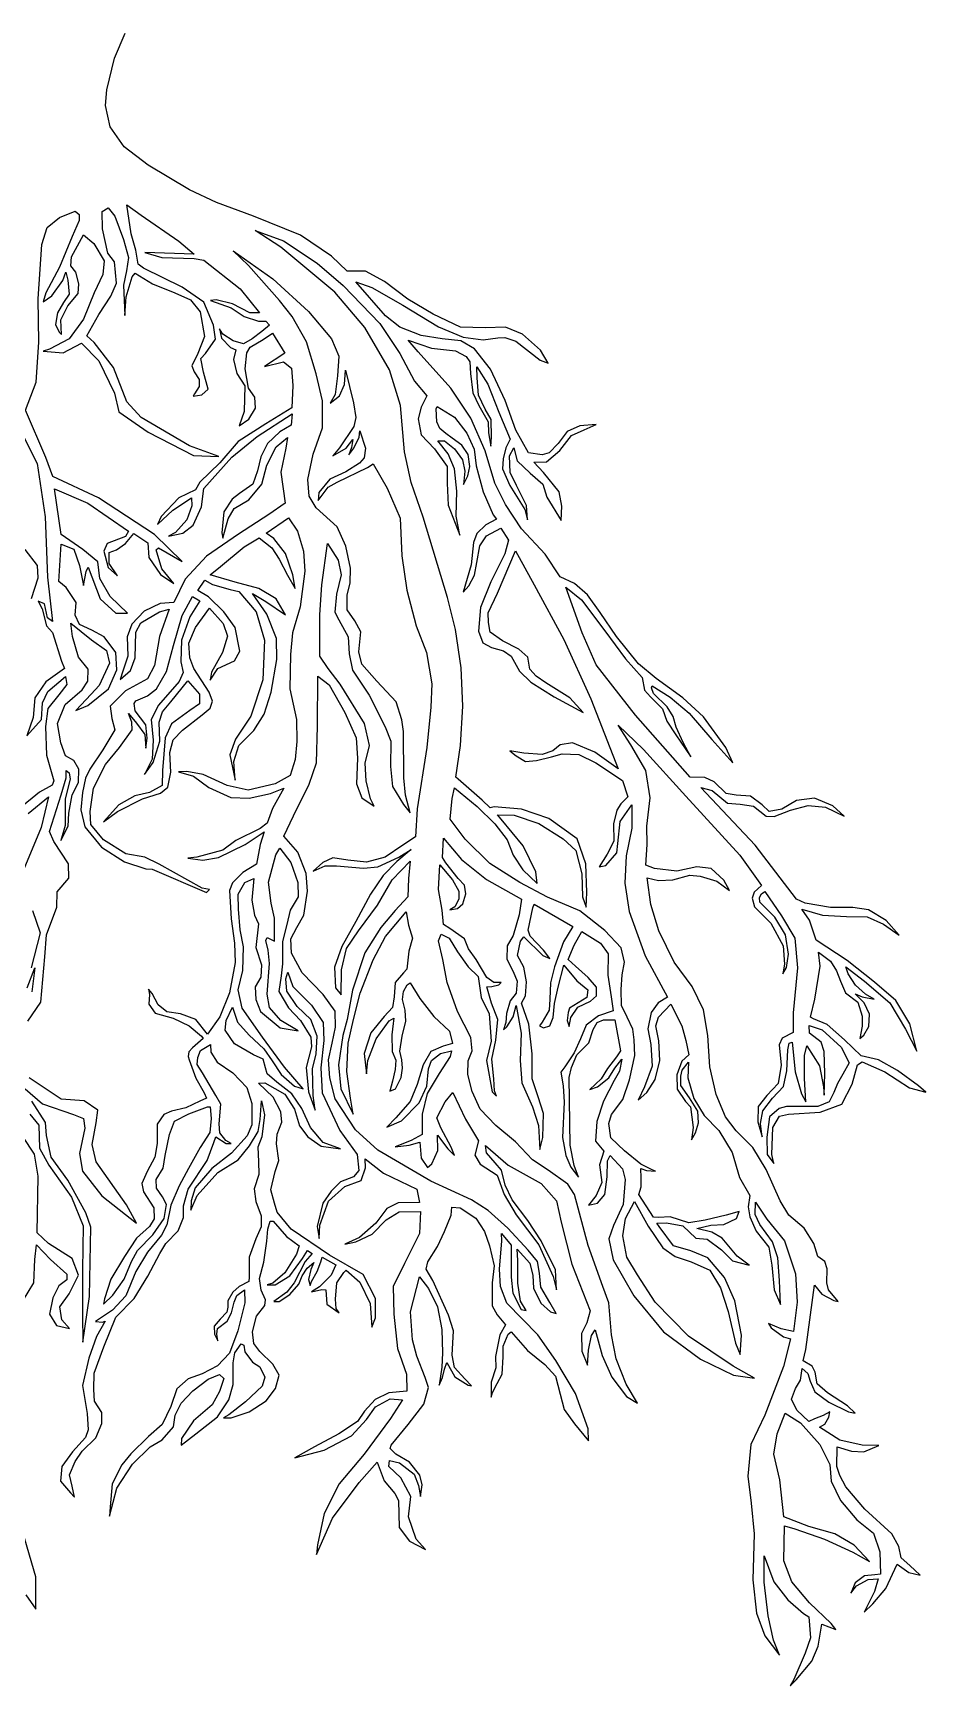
# Model space of a CAD drawing. Header units: feet. Extents: x 89 to 238, y -57 to 31.
# Drawn here: x 149.086 to 150.04, y -21.258 to -19.491 of the extents above; entities that cross this region are included whole.
import ezdxf

# ---------------------------------------------------------------- set-up
doc = ezdxf.new("R2010")
doc.units = ezdxf.units.FT
doc.header["$MEASUREMENT"] = 0
doc.layers.add('inner', color=1, linetype='Continuous')

msp = doc.modelspace()

# ---------------------------------------------------------------- linework, layer by layer
at = {"layer": 'inner'}
for points in [[(149.7333, -20.7325), (149.7357, -20.7245), (149.7359, -20.7148), (149.7354, -20.7049), (149.7414, -20.7071), (149.7513, -20.7077), (149.7476, -20.7062), (149.7356, -20.7), (149.718, -20.6858), (149.7034, -20.6719), (149.7013, -20.6566), (149.7042, -20.6471), (149.7162, -20.631), (149.7233, -20.6101), (149.729, -20.5842), (149.7284, -20.5672), (149.7268, -20.5559), (149.721, -20.5429), (149.7149, -20.5305), (149.7146, -20.5136), (149.7155, -20.4979), (149.718, -20.4844), (149.7144, -20.469), (149.6971, -20.4506), (149.6702, -20.4296), (149.6359, -20.4147), (149.6062, -20.399), (149.5743, -20.3789), (149.5478, -20.353), (149.5319, -20.3313), (149.534, -20.3092), (149.5365, -20.2981), (149.5606, -20.3178), (149.5796, -20.3366), (149.5929, -20.3534), (149.5993, -20.3698), (149.6095, -20.3857), (149.6248, -20.4001), (149.6234, -20.3877), (149.6099, -20.3599), (149.5865, -20.3313), (149.5825, -20.3267), (149.6004, -20.3271), (149.6265, -20.3362), (149.6525, -20.3524), (149.6662, -20.365), (149.6724, -20.39), (149.6732, -20.4145), (149.677, -20.4254), (149.6779, -20.4097), (149.6766, -20.3793), (149.6675, -20.3523), (149.6372, -20.3309), (149.6082, -20.3209), (149.579, -20.3183), (149.5745, -20.3192), (149.5659, -20.3112), (149.5405, -20.2888), (149.5381, -20.2864), (149.5429, -20.2526), (149.5454, -20.2108), (149.5436, -20.1698), (149.5375, -20.1288), (149.5292, -20.0944), (149.5032, -20.0088), (149.4904, -19.9716), (149.4832, -19.939), (149.4787, -19.8894), (149.4672, -19.8513), (149.4409, -19.8061), (149.4086, -19.7682), (149.351, -19.7202), (149.3235, -19.7022), (149.3537, -19.7135), (149.3897, -19.7374), (149.4177, -19.761), (149.4566, -19.8018), (149.478, -19.8338), (149.4938, -19.8635), (149.5071, -19.879), (149.501, -19.891), (149.4978, -19.9036), (149.501, -19.9207), (149.5152, -19.9356), (149.5285, -19.9547), (149.5287, -19.9723), (149.5298, -19.9959), (149.5422, -20.0279), (149.5382, -20.0077), (149.5391, -19.9811), (149.5366, -19.957), (149.5298, -19.9412), (149.5188, -19.927), (149.5258, -19.927), (149.5366, -19.9356), (149.5449, -19.9475), (149.5474, -19.9597), (149.546, -19.9739), (149.5508, -19.9644), (149.553, -19.9545), (149.5512, -19.9419), (149.5442, -19.9318), (149.5339, -19.9243), (149.5273, -19.9194), (149.521, -19.914), (149.5177, -19.907), (149.5168, -19.8928), (149.5181, -19.8905), (149.5364, -19.902), (149.5496, -19.9189), (149.5575, -19.936), (149.5598, -19.9538), (149.567, -19.9815), (149.5778, -20.0061), (149.5814, -20.011), (149.5701, -20.0169), (149.5605, -20.0261), (149.5569, -20.0358), (149.5542, -20.0597), (149.5456, -20.0888), (149.5519, -20.082), (149.558, -20.0707), (149.5602, -20.0572), (149.5636, -20.0394), (149.5706, -20.0286), (149.5859, -20.0203), (149.5942, -20.0333), (149.5902, -20.048), (149.5753, -20.0779), (149.5643, -20.1052), (149.5623, -20.1306), (149.5668, -20.143), (149.5762, -20.148), (149.5888, -20.1514), (149.597, -20.1572), (149.606, -20.1732), (149.6181, -20.1849), (149.6429, -20.2007), (149.674, -20.2176), (149.6596, -20.2018), (149.6339, -20.1858), (149.6238, -20.1788), (149.6168, -20.171), (149.615, -20.1584), (149.6053, -20.1498), (149.5879, -20.1408), (149.5747, -20.1315), (149.5728, -20.1214), (149.5726, -20.1111), (149.5823, -20.0899), (149.6015, -20.0446), (149.6215, -20.0811), (149.6533, -20.1394), (149.6821, -20.2027), (149.7112, -20.2775), (149.6864, -20.2599), (149.6625, -20.2498), (149.6492, -20.2521), (149.6416, -20.2586), (149.6301, -20.2624), (149.6107, -20.2611), (149.5956, -20.2584), (149.6024, -20.2638), (149.6123, -20.2698), (149.624, -20.2687), (149.64, -20.2647), (149.6515, -20.2617), (149.6693, -20.2622), (149.6873, -20.2714), (149.7161, -20.2903), (149.7217, -20.3077), (149.7141, -20.3151), (149.71, -20.3217), (149.7062, -20.3363), (149.7066, -20.3548), (149.6994, -20.369), (149.6911, -20.3825), (149.6983, -20.3809), (149.71, -20.3674), (149.7109, -20.3575), (149.7134, -20.334), (149.7258, -20.316), (149.7258, -20.341), (149.7199, -20.3708), (149.7184, -20.4), (149.7229, -20.43), (149.7402, -20.4775), (149.7639, -20.5217), (149.7539, -20.5278), (149.7467, -20.5379), (149.7431, -20.5557), (149.7463, -20.5721), (149.7476, -20.5953), (149.7395, -20.6174), (149.7326, -20.6318), (149.742, -20.6237), (149.7508, -20.6097), (149.7558, -20.5895), (149.7546, -20.5683), (149.7517, -20.5523), (149.7544, -20.5431), (149.7677, -20.5293), (149.7792, -20.5525), (149.7837, -20.5681), (149.7868, -20.5832), (149.7792, -20.5902), (149.774, -20.6046), (149.7742, -20.6199), (149.7832, -20.6332), (149.7886, -20.639), (149.7913, -20.6609), (149.7898, -20.6742), (149.7938, -20.6667), (149.797, -20.6561), (149.7963, -20.6435), (149.7875, -20.6293), (149.7781, -20.6161), (149.7781, -20.6061), (149.7796, -20.5998), (149.7866, -20.5911), (149.7857, -20.6079), (149.7922, -20.63), (149.8031, -20.648), (149.8188, -20.6643), (149.833, -20.6877), (149.8409, -20.7143), (149.8519, -20.7336), (149.8501, -20.7456), (149.8519, -20.7566), (149.8587, -20.7719), (149.8722, -20.7888), (149.8754, -20.808), (149.8778, -20.8345), (149.8848, -20.8503), (149.8837, -20.8244), (149.8819, -20.8001), (149.876, -20.7832), (149.8625, -20.7645), (149.8578, -20.7539), (149.858, -20.7408), (149.8702, -20.7589), (149.8889, -20.7821), (149.9006, -20.8174), (149.9026, -20.8478), (149.8986, -20.8791), (149.8853, -20.876), (149.8718, -20.8706), (149.8747, -20.8749), (149.888, -20.8848), (149.8954, -20.887), (149.888, -20.9165), (149.8679, -20.9683), (149.8531, -20.9997), (149.8497, -21.0337), (149.8535, -21.0623), (149.8567, -21.0954), (149.8551, -21.1443), (149.8589, -21.1801), (149.8679, -21.2042), (149.8835, -21.2249), (149.8772, -21.2087), (149.8715, -21.183), (149.8672, -21.147), (149.8672, -21.1188), (149.8774, -21.1467), (149.8925, -21.1657), (149.9091, -21.1805), (149.9148, -21.1839), (149.9166, -21.2064), (149.9112, -21.2226), (149.8988, -21.2508), (149.895, -21.2578), (149.9015, -21.2513), (149.9182, -21.2314), (149.9251, -21.2152), (149.929, -21.1918), (149.9438, -21.1974), (149.9387, -21.1911), (149.9157, -21.169), (149.8968, -21.1467), (149.8882, -21.1242), (149.8889, -21.0868), (149.9001, -21.09), (149.9317, -21.101), (149.9621, -21.1148), (149.9796, -21.1249), (149.9634, -21.1075), (149.9427, -21.0952), (149.9148, -21.0873), (149.8882, -21.0769), (149.8841, -21.0375), (149.8774, -21.0102), (149.881, -20.9882), (149.8895, -20.9661), (149.9062, -20.9767), (149.9267, -20.9999), (149.9375, -21.021), (149.9389, -21.0391), (149.9486, -21.0596), (149.9661, -21.0801), (149.9842, -21.0945), (149.9907, -21.1145), (149.9914, -21.1384), (149.9853, -21.1391), (149.9745, -21.14), (149.9646, -21.1476), (149.9598, -21.1585), (149.9659, -21.1508), (149.9783, -21.144), (149.9889, -21.1434), (149.9851, -21.1569), (149.9742, -21.1789), (149.9833, -21.1699), (149.9972, -21.1535), (150.0094, -21.1276), (150.0218, -21.1366), (150.0337, -21.1395), (150.0229, -21.1289), (150.0137, -21.1208), (150.0112, -21.1087), (150.0037, -21.0954), (149.9749, -21.0688), (149.9544, -21.0449), (149.9481, -21.0328), (149.945, -21.0233), (149.9452, -21.0024), (149.9607, -21.0069), (149.9736, -21.0075), (149.9898, -21.0008), (149.972, -21.0006), (149.9481, -20.9951), (149.9265, -20.9814), (149.9319, -20.978), (149.9364, -20.9704), (149.9375, -20.9647), (149.9301, -20.9688), (149.9209, -20.9724), (149.9148, -20.9751), (149.9022, -20.9629), (149.8965, -20.9514), (149.9008, -20.94), (149.906, -20.931), (149.908, -20.9186), (149.9139, -20.924), (149.9164, -20.9319), (149.9215, -20.9436), (149.9364, -20.9546), (149.9573, -20.9647), (149.9646, -20.9663), (149.9564, -20.9584), (149.935, -20.9447), (149.924, -20.935), (149.9218, -20.9226), (149.9184, -20.9161), (149.9089, -20.9102), (149.9116, -20.8981), (149.9211, -20.8294), (149.929, -20.839), (149.9418, -20.846), (149.9463, -20.8469), (149.9359, -20.8343), (149.9341, -20.8271), (149.9346, -20.812), (149.9321, -20.8041), (149.9245, -20.799), (149.9204, -20.7848), (149.91, -20.7685), (149.8936, -20.7546), (149.8844, -20.7395), (149.8695, -20.7057), (149.8551, -20.6823), (149.8375, -20.6647), (149.826, -20.6494), (149.8161, -20.6257), (149.8091, -20.5962), (149.8071, -20.5627), (149.8026, -20.5354), (149.7904, -20.5102), (149.7711, -20.4843), (149.7546, -20.4507), (149.7463, -20.4228), (149.7422, -20.3942), (149.7544, -20.3971), (149.7697, -20.3964), (149.7877, -20.3913), (149.7988, -20.3922), (149.8168, -20.3978), (149.8301, -20.4077), (149.824, -20.3967), (149.8107, -20.3841), (149.7954, -20.3825), (149.774, -20.387), (149.7501, -20.3843), (149.7407, -20.3807), (149.7422, -20.3584), (149.742, -20.3388), (149.7456, -20.3086), (149.7407, -20.2795), (149.7247, -20.2521), (149.7114, -20.2311), (149.7382, -20.257), (149.7835, -20.307), (149.8413, -20.3701), (149.8643, -20.4025), (149.8564, -20.4095), (149.8546, -20.4158), (149.8569, -20.4253), (149.8745, -20.4426), (149.8877, -20.4667), (149.8889, -20.4863), (149.8873, -20.4969), (149.8911, -20.4899), (149.8932, -20.4757), (149.89, -20.4552), (149.8787, -20.4363), (149.8625, -20.4201), (149.8621, -20.4151), (149.8645, -20.4111), (149.8681, -20.4088), (149.8857, -20.4347), (149.8999, -20.4588), (149.9028, -20.4904), (149.8981, -20.5386), (149.8981, -20.5595), (149.8864, -20.5656), (149.8832, -20.5728), (149.8855, -20.5944), (149.8821, -20.614), (149.87, -20.6269), (149.8607, -20.6384), (149.8605, -20.6548), (149.8652, -20.671), (149.8634, -20.6568), (149.8657, -20.6433), (149.8763, -20.6296), (149.888, -20.6172), (149.8916, -20.6005), (149.8925, -20.5778), (149.8938, -20.5708), (149.8972, -20.5699), (149.9004, -20.6014), (149.9073, -20.6251), (149.9118, -20.6334), (149.9103, -20.6086), (149.9103, -20.5841), (149.9127, -20.5737), (149.9265, -20.5949), (149.9305, -20.6174), (149.9314, -20.6264), (149.9321, -20.6032), (149.9312, -20.5796), (149.9281, -20.5697), (149.9157, -20.5602), (149.9152, -20.5521), (149.9292, -20.5566), (149.9495, -20.5753), (149.9582, -20.5917), (149.9513, -20.6041), (149.9456, -20.6138), (149.9418, -20.6237), (149.9368, -20.6334), (149.9247, -20.6386), (149.9103, -20.6386), (149.8911, -20.6384), (149.8832, -20.6406), (149.8731, -20.6494), (149.87, -20.6712), (149.8706, -20.6897), (149.8776, -20.6994), (149.8756, -20.6899), (149.8765, -20.6611), (149.8837, -20.6489), (149.8932, -20.6469), (149.9272, -20.6447), (149.9501, -20.6361), (149.9612, -20.6145), (149.9668, -20.594), (149.972, -20.5908), (149.9963, -20.6014), (150.0224, -20.6185), (150.04, -20.6233), (150.0321, -20.6165), (150.0098, -20.6001), (149.9893, -20.5886), (149.9709, -20.5843), (149.9531, -20.5674), (149.9344, -20.551), (149.92, -20.5447), (149.9166, -20.5431), (149.9215, -20.5237), (149.9269, -20.4886), (149.9254, -20.4737), (149.938, -20.4832), (149.9445, -20.4937), (149.9488, -20.5046), (149.954, -20.5169), (149.9673, -20.5269), (149.9718, -20.5419), (149.9718, -20.5528), (149.9695, -20.5658), (149.9736, -20.5624), (149.9792, -20.5532), (149.9799, -20.5399), (149.9742, -20.5278), (149.9646, -20.5183), (149.9718, -20.5215), (149.9848, -20.5239), (149.9754, -20.5185), (149.9648, -20.5088), (149.9569, -20.4969), (149.9546, -20.4892), (149.9745, -20.5046), (150.0013, -20.5278), (150.0182, -20.5559), (150.0303, -20.5793), (150.0229, -20.5501), (150.008, -20.5253), (149.9851, -20.5057), (149.956, -20.4825), (149.9229, -20.4609), (149.9155, -20.4395), (149.9076, -20.4277), (149.9294, -20.4341), (149.9551, -20.4356), (149.9774, -20.4359), (149.9947, -20.4435), (150.0114, -20.4555), (149.9977, -20.4397), (149.9787, -20.4282), (149.9619, -20.4257), (149.9382, -20.4259), (149.9112, -20.4214), (149.9017, -20.4169), (149.8576, -20.3593), (149.7997, -20.2976), (149.8118, -20.3009), (149.8281, -20.3142), (149.8416, -20.3153), (149.856, -20.3176), (149.8695, -20.3284), (149.8781, -20.3286), (149.8954, -20.3217), (149.9143, -20.3169), (149.9328, -20.3187), (149.9528, -20.3284), (149.9405, -20.3172), (149.9211, -20.309), (149.9019, -20.3115), (149.8862, -20.3208), (149.8727, -20.3232), (149.865, -20.3163), (149.8526, -20.307), (149.8373, -20.3059), (149.8265, -20.3041), (149.8139, -20.2915), (149.8037, -20.287), (149.7882, -20.2867), (149.7298, -20.2203), (149.6877, -20.1665), (149.6729, -20.1322), (149.6555, -20.0836), (149.672, -20.0969), (149.6972, -20.1302), (149.719, -20.1602), (149.7368, -20.1802), (149.7395, -20.1935), (149.7458, -20.2007), (149.7585, -20.2135), (149.7634, -20.2268), (149.7729, -20.2415), (149.7889, -20.2649), (149.7808, -20.2494), (149.7733, -20.2331), (149.7699, -20.2216), (149.7636, -20.2113), (149.7492, -20.1971), (149.747, -20.1912), (149.7476, -20.1888), (149.7668, -20.2011), (149.7873, -20.218), (149.8112, -20.2462), (149.8339, -20.2714), (149.8263, -20.255), (149.8026, -20.2221), (149.7803, -20.2018), (149.7519, -20.1811), (149.7332, -20.1653), (149.7096, -20.1361), (149.6922, -20.1106), (149.6785, -20.0917), (149.6645, -20.0797), (149.6494, -20.0723), (149.6334, -20.0484), (149.608, -20.0212), (149.5911, -19.995), (149.5796, -19.9723), (149.5692, -19.9378), (149.5539, -19.9029), (149.5325, -19.8709), (149.4978, -19.832), (149.487, -19.8194), (149.512, -19.8281), (149.5375, -19.8311), (149.549, -19.8369), (149.553, -19.8426), (149.5537, -19.8552), (149.5562, -19.8757), (149.5625, -19.8894), (149.5724, -19.9068), (149.5728, -19.9187), (149.5753, -19.9327), (149.576, -19.9232), (149.5758, -19.9043), (149.5692, -19.8932), (149.5623, -19.8784), (149.5607, -19.8597), (149.5602, -19.848), (149.5722, -19.8667), (149.5837, -19.8966), (149.5958, -19.9254), (149.5915, -19.9347), (149.5884, -19.9462), (149.5877, -19.9572), (149.5956, -19.9748), (149.6118, -20.0005), (149.6145, -20.0115), (149.6134, -19.9964), (149.6026, -19.9748), (149.5958, -19.9608), (149.5951, -19.9432), (149.5999, -19.9345), (149.6033, -19.9486), (149.6174, -19.9617), (149.6307, -19.9736), (149.635, -19.9874), (149.6503, -20.0124), (149.651, -19.9968), (149.6483, -19.9818), (149.6316, -19.9608), (149.6211, -19.95), (149.6348, -19.9495), (149.649, -19.9374), (149.6616, -19.9216), (149.6751, -19.9155), (149.6877, -19.9095), (149.6702, -19.911), (149.6569, -19.9171), (149.6474, -19.93), (149.6375, -19.9399), (149.6303, -19.9421), (149.6156, -19.9399), (149.6019, -19.9158), (149.5906, -19.884), (149.5749, -19.8504), (149.558, -19.8288), (149.5433, -19.8203), (149.5233, -19.8182), (149.501, -19.8146), (149.478, -19.8056), (149.4629, -19.7937), (149.4312, -19.7572), (149.4481, -19.7633), (149.4814, -19.782), (149.5195, -19.8054), (149.5458, -19.8164), (149.567, -19.8191), (149.5828, -19.8171), (149.5904, -19.8167), (149.6019, -19.8207), (149.628, -19.8408), (149.6364, -19.8441), (149.6283, -19.8302), (149.6091, -19.8133), (149.5909, -19.8056), (149.5692, -19.8065), (149.5429, -19.8056), (149.5138, -19.7919), (149.4866, -19.7759), (149.4618, -19.7567), (149.4415, -19.7457), (149.4219, -19.7459), (149.4053, -19.7299), (149.3719, -19.7074), (149.3219, -19.6869), (149.2824, -19.6726), (149.2536, -19.6589), (149.2093, -19.6324), (149.1836, -19.6129), (149.1688, -19.5916), (149.1637, -19.5689), (149.165, -19.5521), (149.1733, -19.5181), (149.1849, -19.4913)], [(149.0807, -20.5475), (149.0948, -20.5269), (149.0989, -20.4785), (149.1006, -20.4552), (149.1116, -20.4256), (149.112, -20.4092), (149.1247, -20.3944), (149.1243, -20.3793), (149.1085, -20.3553), (149.1041, -20.3446), (149.1164, -20.3055), (149.1219, -20.2873), (149.1219, -20.2794), (149.125, -20.2818), (149.126, -20.2887), (149.1205, -20.3096), (149.1205, -20.3223), (149.1205, -20.3384), (149.1161, -20.3542), (149.124, -20.3388), (149.1247, -20.325), (149.1281, -20.3055), (149.135, -20.2921), (149.1353, -20.278), (149.1298, -20.2687), (149.1212, -20.2639), (149.1161, -20.2499), (149.1126, -20.2293), (149.1205, -20.209), (149.1387, -20.1932), (149.1449, -20.1839), (149.1453, -20.1712), (149.135, -20.1582), (149.1284, -20.1362), (149.1267, -20.1221), (149.1487, -20.1397), (149.1648, -20.1513), (149.1679, -20.1647), (149.1569, -20.1887), (149.1483, -20.1977), (149.1322, -20.2155), (149.1449, -20.21), (149.1669, -20.1922), (149.1758, -20.1719), (149.1748, -20.1534), (149.1624, -20.1366), (149.149, -20.1294), (149.136, -20.1235), (149.1315, -20.1136), (149.1326, -20.0998), (149.1219, -20.0837), (149.114, -20.0775), (149.1164, -20.0377), (149.1301, -20.0428), (149.136, -20.0603), (149.1404, -20.0816), (149.1432, -20.0669), (149.1453, -20.0621), (149.158, -20.0961), (149.1748, -20.1112), (149.1871, -20.1112), (149.1686, -20.0936), (149.1576, -20.0741), (149.1556, -20.0566), (149.1394, -20.0432), (149.1164, -20.0274), (149.1092, -19.9783), (149.1449, -19.9937), (149.1882, -20.0236), (149.1851, -20.0294), (149.1655, -20.037), (149.1621, -20.0452), (149.1665, -20.0624), (149.1765, -20.0713), (149.1676, -20.0583), (149.1676, -20.0466), (149.1755, -20.0435), (149.1851, -20.0367), (149.194, -20.026), (149.2088, -20.0363), (149.2101, -20.0518), (149.2225, -20.07), (149.2366, -20.0796), (149.2239, -20.0638), (149.218, -20.0435), (149.2204, -20.0415), (149.2458, -20.0562), (149.216, -20.0274), (149.1562, -19.9879), (149.1075, -19.9653), (149.0999, -19.945), (149.0783, -19.8945), (149.0896, -19.8643), (149.0927, -19.8217), (149.0919, -19.7755), (149.0958, -19.7173), (149.1016, -19.6992), (149.1145, -19.6883), (149.1313, -19.6818), (149.1358, -19.6851), (149.1358, -19.6917), (149.1283, -19.7088), (149.1148, -19.7414), (149.1, -19.7689), (149.0973, -19.7785), (149.1066, -19.772), (149.1182, -19.7559), (149.1213, -19.7469), (149.1234, -19.7555), (149.1248, -19.7703), (149.1189, -19.7792), (149.1124, -19.7902), (149.1103, -19.8029), (149.1141, -19.8111), (149.1169, -19.8135), (149.1162, -19.7977), (149.1234, -19.783), (149.1347, -19.7696), (149.1354, -19.7593), (149.132, -19.7469), (149.1268, -19.7401), (149.1275, -19.7304), (149.1402, -19.7068), (149.1512, -19.7164), (149.1625, -19.7349), (149.1608, -19.7493), (149.1515, -19.7689), (149.1402, -19.797), (149.1248, -19.818), (149.1038, -19.829), (149.0973, -19.8314), (149.1186, -19.8331), (149.1381, -19.8228), (149.1567, -19.8417), (149.1733, -19.8762), (149.178, -19.8962), (149.2094, -19.9179), (149.2578, -19.9429), (149.2848, -19.9438), (149.2536, -19.9324), (149.2019, -19.9023), (149.1866, -19.8854), (149.1724, -19.8489), (149.1516, -19.822), (149.1438, -19.815), (149.1568, -19.7922), (149.1696, -19.7725), (149.1755, -19.7586), (149.1735, -19.736), (149.1663, -19.7266), (149.1605, -19.7005), (149.1602, -19.6821), (149.1666, -19.6782), (149.1738, -19.6871), (149.183, -19.7119), (149.1883, -19.7313), (149.1863, -19.7455), (149.183, -19.7608), (149.1844, -19.7931), (149.1858, -19.7733), (149.1924, -19.7519), (149.1955, -19.748), (149.2139, -19.7594), (149.2378, -19.7689), (149.2545, -19.7766), (149.2647, -19.7892), (149.2695, -19.8156), (149.2625, -19.8339), (149.2561, -19.847), (149.2586, -19.8534), (149.2639, -19.8617), (149.2639, -19.869), (149.2589, -19.877), (149.2575, -19.8793), (149.2667, -19.8781), (149.2734, -19.8718), (149.2686, -19.8537), (149.2656, -19.8392), (149.2706, -19.8337), (149.2814, -19.8184), (149.2792, -19.8036), (149.2689, -19.7789), (149.2456, -19.763), (149.2044, -19.7427), (149.1988, -19.7383), (149.1963, -19.7233), (149.1913, -19.706), (149.1866, -19.6749), (149.2019, -19.686), (149.2422, -19.7138), (149.2584, -19.7277), (149.2058, -19.726), (149.2239, -19.7313), (149.2586, -19.7324), (149.2689, -19.7341), (149.3076, -19.7647), (149.3281, -19.7903), (149.3179, -19.7903), (149.2995, -19.7808), (149.282, -19.7764), (149.2759, -19.7772), (149.2978, -19.785), (149.312, -19.7944), (149.327, -19.7992), (149.3351, -19.7994), (149.339, -19.8036), (149.3309, -19.8103), (149.3204, -19.8181), (149.3112, -19.8234), (149.3001, -19.8203), (149.2889, -19.8131), (149.2856, -19.8075), (149.2878, -19.8175), (149.2973, -19.8273), (149.3031, -19.83), (149.3003, -19.8403), (149.3042, -19.8553), (149.3126, -19.8684), (149.312, -19.8957), (149.3065, -19.9112), (149.317, -19.904), (149.324, -19.8923), (149.3234, -19.8804), (149.3165, -19.8709), (149.3131, -19.8501), (149.3148, -19.8331), (149.3181, -19.827), (149.332, -19.8189), (149.3421, -19.812), (149.3554, -19.8334), (149.3337, -19.8478), (149.354, -19.8426), (149.3624, -19.8495), (149.364, -19.8681), (149.3626, -19.8918), (149.3351, -19.909), (149.3056, -19.9279), (149.2859, -19.9507), (149.2645, -19.9713), (149.26, -19.9796), (149.2419, -19.988), (149.2233, -20.008), (149.2194, -20.0166), (149.2355, -20.0013), (149.2556, -19.988), (149.2558, -19.9966), (149.2506, -20.0116), (149.2386, -20.025), (149.2311, -20.0289), (149.2464, -20.0258), (149.2575, -20.0172), (149.2664, -19.9977), (149.2689, -19.978), (149.2987, -19.9446), (149.3259, -19.9224), (149.3632, -19.8984), (149.3621, -19.9104), (149.3501, -19.9174), (149.3368, -19.9301), (149.3295, -19.9443), (149.3262, -19.9591), (149.3212, -19.9733), (149.307, -19.9833), (149.2992, -19.9894), (149.2901, -20.003), (149.2881, -20.0253), (149.2889, -20.0311), (149.2948, -20.0105), (149.3012, -19.9994), (149.3167, -19.9902), (149.3307, -19.9733), (149.3362, -19.953), (149.3462, -19.9335), (149.3582, -19.9235), (149.3562, -19.9349), (149.351, -19.9607), (149.3557, -19.9938), (149.3382, -20.0058), (149.3059, -20.0269), (149.2717, -20.0503), (149.2489, -20.075), (149.2367, -20.0998), (149.2222, -20.1009), (149.2052, -20.109), (149.1919, -20.1229), (149.1869, -20.1365), (149.1877, -20.1571), (149.1824, -20.1732), (149.1794, -20.1821), (149.1905, -20.1726), (149.1955, -20.159), (149.1961, -20.1315), (149.2016, -20.1217), (149.2214, -20.1098), (149.2319, -20.107), (149.2214, -20.1362), (149.2161, -20.1674), (149.2086, -20.1815), (149.1852, -20.1943), (149.1688, -20.2107), (149.1705, -20.2238), (149.1738, -20.236), (149.161, -20.2575), (149.1471, -20.278), (149.1424, -20.2878), (149.1391, -20.3028), (149.1374, -20.3214), (149.1418, -20.3398), (149.1596, -20.3615), (149.1839, -20.3771), (149.2069, -20.3846), (149.2135, -20.3848), (149.2717, -20.4098), (149.2748, -20.4067), (149.2669, -20.4051), (149.2209, -20.3795), (149.2058, -20.3719), (149.1855, -20.3684), (149.1616, -20.3536), (149.1481, -20.337), (149.1472, -20.3231), (149.1509, -20.2985), (149.1637, -20.273), (149.1786, -20.2547), (149.1921, -20.2359), (149.1918, -20.2277), (149.1883, -20.2184), (149.197, -20.2288), (149.2056, -20.2409), (149.2067, -20.2556), (149.2082, -20.2449), (149.2069, -20.2306), (149.1954, -20.2157), (149.1943, -20.208), (149.1963, -20.2049), (149.2085, -20.1996), (149.2182, -20.1923), (149.2288, -20.1735), (149.2365, -20.1458), (149.2456, -20.1137), (149.2567, -20.0934), (149.2644, -20.0982), (149.2538, -20.1153), (149.245, -20.1403), (149.2443, -20.1633), (149.2467, -20.1746), (149.2425, -20.1843), (149.2204, -20.2098), (149.2125, -20.2248), (149.2146, -20.2471), (149.2135, -20.2673), (149.2054, -20.2836), (149.2147, -20.271), (149.2217, -20.2482), (149.2211, -20.2279), (149.2246, -20.2166), (149.2337, -20.2062), (149.2518, -20.1836), (149.2642, -20.1978), (149.2642, -20.2082), (149.2538, -20.2155), (149.2343, -20.2295), (149.2275, -20.2445), (149.2246, -20.2795), (149.2242, -20.2954), (149.2107, -20.3031), (149.195, -20.3064), (149.1781, -20.316), (149.1616, -20.3343), (149.1766, -20.3231), (149.2034, -20.3096), (149.2226, -20.3038), (149.2304, -20.2972), (149.2335, -20.2812), (149.2326, -20.2602), (149.2361, -20.2467), (149.2459, -20.2365), (149.2671, -20.2201), (149.2755, -20.2128), (149.2782, -20.2053), (149.2744, -20.1958), (149.2582, -20.1704), (149.254, -20.1591), (149.2529, -20.1434), (149.26, -20.1265), (149.2748, -20.106), (149.2895, -20.1224), (149.2939, -20.1358), (149.2888, -20.1535), (149.277, -20.1744), (149.2755, -20.1828), (149.2839, -20.1706), (149.3016, -20.1622), (149.3071, -20.1518), (149.3023, -20.1266), (149.2903, -20.11), (149.2737, -20.0938), (149.2624, -20.0871), (149.27, -20.0759), (149.2779, -20.0805), (149.2968, -20.086), (149.3061, -20.0881), (149.3248, -20.1099), (149.3335, -20.1403), (149.3317, -20.1827), (149.3189, -20.2215), (149.3027, -20.246), (149.2965, -20.2626), (149.3021, -20.2896), (149.3007, -20.2699), (149.3061, -20.2529), (149.3222, -20.2368), (149.3331, -20.2193), (149.3408, -20.1956), (149.3468, -20.1608), (149.3465, -20.1385), (149.3359, -20.1122), (149.3207, -20.0903), (149.335, -20.0987), (149.3561, -20.113), (149.3461, -20.096), (149.3275, -20.085), (149.3021, -20.0783), (149.2757, -20.0703), (149.2866, -20.0613), (149.312, -20.0403), (149.328, -20.0307), (149.3415, -20.0414), (149.3492, -20.0537), (149.358, -20.0708), (149.3664, -20.085), (149.364, -20.0703), (149.356, -20.0476), (149.3437, -20.0316), (149.3355, -20.0257), (149.3592, -20.0093), (149.3689, -20.0236), (149.3753, -20.0451), (149.3768, -20.0664), (149.3715, -20.1044), (149.3636, -20.1323), (149.3614, -20.1553), (149.3605, -20.1921), (149.3676, -20.225), (149.3682, -20.2485), (149.3664, -20.2677), (149.3611, -20.2848), (149.3448, -20.2938), (149.316, -20.3005), (149.2937, -20.2956), (149.268, -20.2836), (149.2507, -20.2804), (149.2417, -20.2808), (149.2576, -20.2854), (149.2742, -20.2976), (149.2976, -20.3084), (149.3173, -20.3089), (149.3399, -20.3042), (149.3543, -20.2985), (149.3421, -20.3202), (149.3366, -20.3357), (149.329, -20.3414), (149.3029, -20.3542), (149.2892, -20.3646), (149.2614, -20.3722), (149.2516, -20.373), (149.2676, -20.3753), (149.2846, -20.3724), (149.3129, -20.3585), (149.3333, -20.3449), (149.329, -20.3585), (149.3251, -20.3795), (149.3103, -20.3886), (149.2994, -20.3996), (149.2963, -20.4078), (149.2979, -20.4379), (149.3014, -20.464), (149.3023, -20.4846), (149.2961, -20.5169), (149.2859, -20.5428), (149.2728, -20.5611), (149.2604, -20.5454), (149.2438, -20.5394), (149.2292, -20.5372), (149.2201, -20.5299), (149.2137, -20.5179), (149.2098, -20.5133), (149.2108, -20.5188), (149.2102, -20.529), (149.2168, -20.5387), (149.2361, -20.5443), (149.2531, -20.5522), (149.2664, -20.5633), (149.2679, -20.5658), (149.2565, -20.5757), (149.2527, -20.5801), (149.252, -20.585), (149.2531, -20.5885), (149.2602, -20.6083), (149.2693, -20.624), (149.2717, -20.6297), (149.2646, -20.6328), (149.2496, -20.6401), (149.2343, -20.6436), (149.2261, -20.647), (149.2191, -20.6574), (149.219, -20.6779), (149.2166, -20.6926), (149.2082, -20.708), (149.2027, -20.7209), (149.2044, -20.7297), (149.2155, -20.747), (149.2159, -20.7585), (149.2109, -20.7667), (149.1967, -20.7791), (149.1839, -20.799), (149.1695, -20.8229), (149.1628, -20.8441), (149.1617, -20.8499), (149.1715, -20.8402), (149.1837, -20.8229), (149.1914, -20.8043), (149.198, -20.7923), (149.2142, -20.7758), (149.2264, -20.7581), (149.229, -20.7432), (149.2248, -20.7352), (149.2182, -20.7257), (149.218, -20.7167), (149.2252, -20.7043), (149.2275, -20.6908), (149.2321, -20.6686), (149.2376, -20.6543), (149.2527, -20.6463), (149.2728, -20.6388), (149.2757, -20.639), (149.2766, -20.6512), (149.2753, -20.6664), (149.2648, -20.6824), (149.2525, -20.7049), (149.2425, -20.7233), (149.2336, -20.7441), (149.2292, -20.7651), (149.2237, -20.7762), (149.2086, -20.7941), (149.196, -20.8149), (149.1854, -20.8408), (149.1713, -20.8561), (149.1529, -20.8683), (149.1604, -20.8689), (149.1633, -20.8678), (149.154, -20.8844), (149.146, -20.9074), (149.1392, -20.9366), (149.144, -20.9667), (149.1454, -20.9842), (149.1423, -20.9922), (149.1285, -21.0076), (149.1172, -21.0234), (149.1157, -21.0391), (149.1265, -21.0513), (149.1307, -21.0561), (149.1283, -21.0444), (149.1252, -21.0322), (149.1312, -21.0178), (149.1387, -21.0068), (149.1533, -20.9928), (149.1597, -20.9773), (149.1597, -20.9656), (149.152, -20.9535), (149.1513, -20.941), (149.1516, -20.9234), (149.1619, -20.8953), (149.1748, -20.8638), (149.1945, -20.8437), (149.2091, -20.82), (149.2219, -20.7957), (149.2283, -20.785), (149.2414, -20.7715), (149.2471, -20.7572), (149.2469, -20.7446), (149.2522, -20.7269), (149.2722, -20.6961), (149.2795, -20.6771), (149.2815, -20.6709), (149.2927, -20.678), (149.2978, -20.6782), (149.2921, -20.6749), (149.2857, -20.6666), (149.285, -20.6571), (149.287, -20.6361), (149.2815, -20.6268), (149.2673, -20.6025), (149.2617, -20.5936), (149.2624, -20.5861), (149.2653, -20.5788), (149.2759, -20.5722), (149.2763, -20.5803), (149.283, -20.5912), (149.2996, -20.6025), (149.3147, -20.6182), (149.3202, -20.6352), (149.3202, -20.6583), (149.3149, -20.67), (149.2983, -20.6884), (149.2775, -20.7049), (149.2595, -20.7255), (149.2551, -20.7392), (149.2549, -20.7492), (149.2618, -20.7335), (149.2839, -20.7092), (149.3054, -20.6954), (149.3175, -20.6804), (149.3268, -20.6653), (149.329, -20.6525), (149.3304, -20.6326), (149.3334, -20.6476), (149.3306, -20.6711), (149.3264, -20.6821), (149.3273, -20.6972), (149.3275, -20.7111), (149.3224, -20.7266), (149.3244, -20.7401), (149.3301, -20.7554), (149.3299, -20.7671), (149.3244, -20.7799), (149.3173, -20.7994), (149.3171, -20.8211), (149.3169, -20.8256), (149.3065, -20.8308), (149.2996, -20.837), (149.2943, -20.8463), (149.2943, -20.853), (149.2934, -20.8585), (149.2861, -20.8658), (149.2799, -20.8733), (149.2803, -20.882), (149.2839, -20.8888), (149.2825, -20.8818), (149.2835, -20.8758), (149.2938, -20.8678), (149.2985, -20.8592), (149.3011, -20.8475), (149.3042, -20.8404), (149.3122, -20.8346), (149.3127, -20.8483), (149.3051, -20.8784), (149.2963, -20.9023), (149.2834, -20.9156), (149.2669, -20.9244), (149.252, -20.9296), (149.2398, -20.9404), (149.2334, -20.9592), (149.2244, -20.9785), (149.2098, -20.9911), (149.1909, -21.0097), (149.1812, -21.0216), (149.1708, -21.0417), (149.1688, -21.0665), (149.1681, -21.0763), (149.1757, -21.0464), (149.1925, -21.0207), (149.2113, -21.0021), (149.2241, -20.9946), (149.2365, -20.9809), (149.2383, -20.9683), (149.2447, -20.9557), (149.2569, -20.9424), (149.2733, -20.9298), (149.2856, -20.9249), (149.2903, -20.9291), (149.2856, -20.9431), (149.2777, -20.9572), (149.2576, -20.9745), (149.2451, -20.9933), (149.2445, -21.0004), (149.2602, -20.9882), (149.2832, -20.9703), (149.2954, -20.9521), (149.3002, -20.9355), (149.3002, -20.9125), (149.302, -20.9019), (149.3087, -20.8921), (149.3116, -20.8937), (149.3127, -20.9006), (149.3208, -20.9116), (149.3286, -20.9167), (149.3341, -20.9278), (149.331, -20.9373), (149.3133, -20.9543), (149.2956, -20.968), (149.2898, -20.9714), (149.2981, -20.9714), (149.3171, -20.965), (149.3355, -20.953), (149.3454, -20.9399), (149.3494, -20.9256), (149.3423, -20.914), (149.3286, -20.9003), (149.3222, -20.8917), (149.3206, -20.8795), (149.3251, -20.8625), (149.3339, -20.8512), (149.3345, -20.845), (149.3299, -20.8348), (149.3282, -20.8222), (149.333, -20.805), (149.3359, -20.7824), (149.337, -20.7695), (149.3397, -20.7609), (149.343, -20.7611), (149.3571, -20.7773), (149.3706, -20.7875), (149.3677, -20.7965), (149.3554, -20.8162), (149.3423, -20.8273), (149.3363, -20.8291), (149.3449, -20.8291), (149.3605, -20.8194), (149.3742, -20.8008), (149.3795, -20.7926), (149.3846, -20.7955), (149.377, -20.8043), (149.3653, -20.8269), (149.3574, -20.837), (149.3436, -20.847), (149.3494, -20.847), (149.3605, -20.8395), (149.3702, -20.8284), (149.3737, -20.8194), (149.3793, -20.8112), (149.3861, -20.8054), (149.383, -20.8129), (149.3806, -20.8235), (149.3824, -20.83), (149.3839, -20.8255), (149.3897, -20.8149), (149.3936, -20.8047), (149.3952, -20.7996), (149.4098, -20.8078), (149.4047, -20.8189), (149.3923, -20.8311), (149.3837, -20.8366), (149.3947, -20.834), (149.399, -20.8344), (149.4003, -20.8497), (149.4133, -20.8589), (149.41, -20.8545), (149.4094, -20.8446), (149.4107, -20.8271), (149.4184, -20.816), (149.4209, -20.8136), (149.4353, -20.8264), (149.4463, -20.849), (149.4483, -20.8744), (149.452, -20.8645), (149.4523, -20.8437), (149.4388, -20.8182), (149.4029, -20.7974), (149.3622, -20.7696), (149.3472, -20.7516), (149.3441, -20.7417), (149.3403, -20.7277), (149.345, -20.708), (149.3489, -20.6963), (149.3463, -20.6786), (149.347, -20.6682), (149.352, -20.6554), (149.3509, -20.6441), (149.3428, -20.6286), (149.3272, -20.6136), (149.3339, -20.6133), (149.3553, -20.6255), (149.3657, -20.6414), (149.3711, -20.6591), (149.3797, -20.6709), (149.3941, -20.6808), (149.4147, -20.6837), (149.3963, -20.6769), (149.3828, -20.6609), (149.3733, -20.6408), (149.3626, -20.625), (149.3467, -20.6124), (149.3365, -20.6036), (149.3348, -20.5972), (149.3323, -20.5879), (149.3217, -20.5832), (149.3014, -20.5717), (149.2914, -20.5569), (149.2927, -20.5467), (149.2994, -20.5323), (149.3047, -20.5485), (149.3171, -20.5624), (149.333, -20.5768), (149.3419, -20.5897), (149.3512, -20.6045), (149.3657, -20.6169), (149.375, -20.6197), (149.3551, -20.5965), (149.3315, -20.5644), (149.3096, -20.5334), (149.3054, -20.5137), (149.3106, -20.4932), (149.3111, -20.468), (149.3075, -20.4498), (149.3058, -20.4275), (149.3053, -20.4115), (149.3124, -20.3993), (149.3222, -20.3949), (149.3199, -20.4179), (149.323, -20.4341), (149.327, -20.4434), (149.3244, -20.4686), (149.3303, -20.4872), (149.3295, -20.5003), (149.3237, -20.5107), (149.3244, -20.5241), (149.3292, -20.537), (149.3503, -20.5545), (149.3697, -20.5576), (149.3511, -20.5467), (149.3388, -20.5328), (149.3366, -20.5186), (149.3388, -20.4856), (149.3374, -20.4715), (149.335, -20.4613), (149.3363, -20.4578), (149.3441, -20.462), (149.3443, -20.4372), (149.3408, -20.4213), (149.3379, -20.3989), (149.3458, -20.3695), (149.3501, -20.3624), (149.3616, -20.3779), (149.3693, -20.3991), (149.3697, -20.4146), (149.3611, -20.4286), (149.3576, -20.4441), (149.3527, -20.4622), (149.3527, -20.4861), (149.3514, -20.4989), (149.349, -20.5158), (149.3593, -20.5332), (149.3719, -20.5465), (149.383, -20.5646), (149.3837, -20.5748), (149.3781, -20.597), (149.3804, -20.6228), (149.3877, -20.6425), (149.3854, -20.6266), (149.385, -20.5983), (149.3888, -20.5824), (149.3897, -20.5633), (149.383, -20.5456), (149.3684, -20.5317), (149.3576, -20.5153), (149.3565, -20.502), (149.3585, -20.4949), (149.364, -20.5102), (149.3837, -20.5301), (149.3963, -20.5487), (149.397, -20.568), (149.3939, -20.5972), (149.3952, -20.6239), (149.414, -20.6642), (149.4326, -20.6897), (149.4343, -20.7069), (149.4288, -20.7138), (149.4149, -20.7189), (149.4047, -20.7289), (149.3958, -20.7417), (149.3899, -20.7667), (149.3921, -20.7797), (149.3925, -20.7653), (149.4018, -20.7397), (149.4195, -20.724), (149.4368, -20.7175), (149.4414, -20.7041), (149.441, -20.6945), (149.4605, -20.7098), (149.4963, -20.7269), (149.499, -20.7412), (149.4764, -20.7415), (149.4642, -20.7476), (149.4525, -20.7631), (149.435, -20.7784), (149.4195, -20.7857), (149.431, -20.7833), (149.4487, -20.7749), (149.4636, -20.7596), (149.4775, -20.751), (149.5003, -20.7507), (149.4992, -20.7744), (149.483, -20.8063), (149.4709, -20.8309), (149.4717, -20.8605), (149.4757, -20.897), (149.4853, -20.9247), (149.4857, -20.9428), (149.4662, -20.9446), (149.4516, -20.9517), (149.4405, -20.9643), (149.4328, -20.9751), (149.4131, -20.9882), (149.387, -21.0021), (149.366, -21.0141), (149.3972, -21.0059), (149.4266, -20.9904), (149.4425, -20.9731), (149.4521, -20.9594), (149.4678, -20.951), (149.481, -20.9519), (149.4682, -20.9718), (149.4399, -21.0101), (149.4133, -21.0417), (149.3974, -21.0736), (149.3903, -21.107), (149.389, -21.1174), (149.4062, -21.0785), (149.4346, -21.0404), (149.4538, -21.0185), (149.4614, -21.0386), (149.4729, -21.0521), (149.4768, -21.0597), (149.4773, -21.0886), (149.4886, -21.1032), (149.5056, -21.1119), (149.4956, -21.1008), (149.4872, -21.0772), (149.4899, -21.0555), (149.4793, -21.0355), (149.4662, -21.0232), (149.4671, -21.017), (149.4779, -21.0194), (149.4935, -21.0315), (149.4981, -21.0435), (149.5001, -21.0552), (149.5019, -21.0429), (149.4996, -21.0324), (149.4884, -21.0185), (149.4738, -21.0101), (149.4678, -21.0039), (149.4689, -21.0006), (149.487, -20.9785), (149.5039, -20.9565), (149.5089, -20.9389), (149.5052, -20.928), (149.4961, -20.9054), (149.4917, -20.888), (149.4895, -20.8579), (149.499, -20.8204), (149.5089, -20.8329), (149.5184, -20.8525), (149.5229, -20.8767), (149.5238, -20.9019), (149.5231, -20.9172), (149.52, -20.9364), (149.5238, -20.9282), (149.5257, -20.9191), (149.5282, -20.9121), (149.5368, -20.9273), (149.5512, -20.9362), (149.5547, -20.9371), (149.5476, -20.9296), (149.5364, -20.9174), (149.5339, -20.9043), (149.5353, -20.8784), (149.53, -20.8616), (149.5133, -20.8244), (149.5063, -20.8123), (149.508, -20.8045), (149.5185, -20.7881), (149.5257, -20.772), (149.5328, -20.7545), (149.5335, -20.7461), (149.5424, -20.747), (149.5592, -20.7578), (149.5687, -20.772), (149.574, -20.7873), (149.5788, -20.8087), (149.5767, -20.8269), (149.5769, -20.8516), (149.582, -20.8612), (149.5908, -20.872), (149.585, -20.8824), (149.5802, -20.9056), (149.5808, -20.9178), (149.5758, -20.9333), (149.5757, -20.9493), (149.5771, -20.9442), (149.5822, -20.9344), (149.5875, -20.9247), (149.5884, -20.9061), (149.5884, -20.8946), (149.5937, -20.882), (149.5972, -20.8793), (149.6143, -20.8994), (149.6329, -20.9141), (149.6444, -20.9267), (149.6494, -20.9461), (149.6536, -20.9625), (149.6647, -20.9776), (149.6798, -20.9957), (149.6793, -20.9829), (149.6656, -20.9452), (149.6446, -20.9101), (149.6255, -20.8826), (149.5923, -20.8486), (149.5857, -20.8308), (149.5844, -20.8125), (149.5871, -20.782), (149.5868, -20.7744), (149.597, -20.7866), (149.597, -20.8034), (149.5972, -20.8211), (149.5988, -20.8379), (149.6078, -20.8554), (149.6131, -20.8565), (149.6069, -20.8466), (149.6043, -20.8275), (149.6041, -20.8032), (149.6036, -20.791), (149.6169, -20.8058), (149.6202, -20.8191), (149.6209, -20.8328), (149.6287, -20.8488), (149.6391, -20.8579), (149.6452, -20.8599), (149.6384, -20.8481), (149.6286, -20.8317), (149.6273, -20.8167), (149.6251, -20.8041), (149.6151, -20.7919), (149.5934, -20.7687), (149.5726, -20.7497), (149.5547, -20.7381), (149.5114, -20.7184), (149.4547, -20.6853), (149.4308, -20.6633), (149.4091, -20.6304), (149.4032, -20.608), (149.4021, -20.5886), (149.4058, -20.5709), (149.4093, -20.5536), (149.4089, -20.5368), (149.3961, -20.5189), (149.3739, -20.4958), (149.3624, -20.4746), (149.3618, -20.4593), (149.368, -20.4472), (149.3755, -20.4339), (149.3795, -20.4084), (149.3781, -20.3896), (149.3691, -20.3666), (149.3543, -20.3495), (149.3644, -20.3279), (149.3813, -20.294), (149.389, -20.2712), (149.3903, -20.232), (149.3906, -20.1787), (149.4025, -20.1878), (149.4193, -20.2175), (149.4315, -20.2444), (149.433, -20.2661), (149.4319, -20.2938), (149.4375, -20.3086), (149.4507, -20.3175), (149.4468, -20.3099), (149.4421, -20.2905), (149.441, -20.2717), (149.4456, -20.2528), (149.4405, -20.2292), (149.4145, -20.1871), (149.4016, -20.1703), (149.3927, -20.1573), (149.3927, -20.113), (149.3948, -20.0809), (149.4009, -20.0367), (149.4124, -20.0548), (149.4156, -20.0703), (149.4105, -20.0911), (149.4087, -20.1101), (149.4131, -20.1183), (149.4229, -20.1365), (149.424, -20.1546), (149.4277, -20.1721), (149.4452, -20.1989), (149.4624, -20.2327), (149.4686, -20.248), (149.4682, -20.275), (149.4702, -20.2967), (149.4821, -20.3157), (149.4892, -20.3246), (149.4841, -20.3058), (149.4824, -20.2874), (149.4819, -20.2376), (149.4802, -20.2252), (149.4742, -20.2059), (149.4534, -20.184), (149.4375, -20.1657), (149.4344, -20.1528), (149.4366, -20.1312), (149.4301, -20.1194), (149.422, -20.1077), (149.422, -20.0916), (149.4249, -20.0792), (149.4253, -20.0632), (149.4204, -20.0398), (149.4111, -20.019), (149.3888, -19.9988), (149.3813, -19.9862), (149.3797, -19.9685), (149.3857, -19.9413), (149.3956, -19.9132), (149.3956, -19.8844), (149.3886, -19.8556), (149.3786, -19.8214), (149.3631, -19.7943), (149.3496, -19.7771), (149.3166, -19.7399), (149.3, -19.724), (149.3423, -19.7539), (149.3804, -19.7888), (149.4051, -19.8183), (149.4129, -19.8366), (149.4116, -19.8576), (149.4089, -19.8776), (149.4038, -19.8869), (149.4138, -19.8789), (149.4191, -19.8671), (149.4202, -19.8517), (149.4286, -19.8866), (149.4312, -19.9021), (149.429, -19.9118), (149.4138, -19.9346), (149.4065, -19.9431), (149.4208, -19.9351), (149.4279, -19.9258), (149.4264, -19.9344), (149.4237, -19.9422), (149.4291, -19.9351), (149.4346, -19.9231), (149.4355, -19.9165), (149.4414, -19.9349), (149.4399, -19.9453), (149.435, -19.951), (149.4204, -19.9603), (149.4032, -19.9681), (149.3917, -19.9822), (149.391, -19.9909), (149.4014, -19.9767), (149.4111, -19.9714), (149.4437, -19.9557), (149.4496, -19.9517), (149.4647, -19.9778), (149.4786, -20.0099), (149.4802, -20.0499), (149.4857, -20.0867), (149.4956, -20.125), (149.5065, -20.1535), (149.5122, -20.1867), (149.5114, -20.2119), (149.5069, -20.2548), (149.4965, -20.3204), (149.495, -20.3505), (149.4815, -20.3593), (149.4624, -20.3719), (149.4425, -20.3775), (149.4226, -20.3752), (149.4065, -20.3728), (149.3959, -20.3777), (149.3854, -20.3869), (149.3985, -20.3812), (149.4105, -20.3812), (149.4392, -20.3838), (149.4547, -20.3823), (149.4771, -20.3721), (149.4903, -20.364), (149.4748, -20.3768), (149.4602, -20.3916), (149.4468, -20.4117), (149.4313, -20.4407), (149.4162, -20.4675), (149.4083, -20.4896), (149.4094, -20.5116), (149.4156, -20.5191), (149.4158, -20.4925), (149.4211, -20.4697), (149.4341, -20.4507), (149.4541, -20.4232), (149.47, -20.3963), (149.489, -20.3765), (149.4872, -20.3947), (149.4868, -20.4146), (149.4731, -20.429), (149.458, -20.4471), (149.4408, -20.4742), (149.4275, -20.5142), (149.4217, -20.5456), (149.4171, -20.5627), (149.4127, -20.5939), (149.4151, -20.6197), (149.4284, -20.6467), (149.4255, -20.6297), (149.4215, -20.6012), (149.4229, -20.5709), (149.4288, -20.5456), (149.4357, -20.5173), (149.4498, -20.4819), (149.4627, -20.4567), (149.4848, -20.4306), (149.4873, -20.4449), (149.4915, -20.4587), (149.4879, -20.4724), (149.4855, -20.4919), (149.4822, -20.4956), (149.4733, -20.506), (149.4722, -20.5213), (149.4704, -20.5326), (149.4613, -20.5423), (149.447, -20.5598), (149.4399, -20.5819), (149.4426, -20.6036), (149.4441, -20.5892), (149.4529, -20.5662), (149.4669, -20.5469), (149.4717, -20.5441), (149.4711, -20.5498), (149.4696, -20.562), (149.47, -20.5797), (149.4737, -20.589), (149.4731, -20.5989), (149.4702, -20.6113), (149.4676, -20.6222), (149.4735, -20.6195), (149.4795, -20.6076), (149.4811, -20.5976), (149.4802, -20.5888), (149.478, -20.5793), (149.4806, -20.5633), (149.4846, -20.5472), (149.4837, -20.5356), (149.4811, -20.5242), (149.4819, -20.5155), (149.4861, -20.5084), (149.4892, -20.5065), (149.4994, -20.523), (149.5145, -20.5423), (149.5311, -20.5582), (149.5342, -20.5711), (149.5244, -20.5742), (149.5114, -20.5797), (149.5029, -20.5941), (149.4968, -20.6151), (149.489, -20.6333), (149.474, -20.6505), (149.4644, -20.6607), (149.4799, -20.654), (149.4987, -20.6346), (149.5071, -20.6167), (149.5087, -20.5983), (149.512, -20.5894), (149.5215, -20.5819), (149.5333, -20.579), (149.5319, -20.585), (149.52, -20.6034), (149.5074, -20.6246), (149.5018, -20.6467), (149.5019, -20.6686), (149.4904, -20.6748), (149.4733, -20.6817), (149.4881, -20.6799), (149.4996, -20.6768), (149.5008, -20.6939), (149.5076, -20.7038), (149.5123, -20.6998), (149.5187, -20.6855), (149.5184, -20.6691), (149.5295, -20.6839), (149.5364, -20.6908), (149.533, -20.6819), (149.522, -20.6613), (149.5178, -20.6507), (149.5266, -20.6337), (149.5346, -20.6235), (149.5481, -20.6521), (149.5622, -20.6751), (149.5583, -20.6906), (149.5638, -20.7001), (149.5819, -20.7118), (149.5895, -20.7324), (149.6025, -20.7543), (149.6267, -20.7864), (149.6419, -20.8202), (149.6453, -20.8344), (149.6443, -20.8131), (149.6291, -20.782), (149.6149, -20.7603), (149.5981, -20.7383), (149.5906, -20.7226), (149.5866, -20.7065), (149.5798, -20.6988), (149.5707, -20.6879), (149.5696, -20.6802), (149.5939, -20.7014), (149.6291, -20.7207), (149.6453, -20.7392), (149.6505, -20.7623), (149.662, -20.807), (149.6815, -20.857), (149.6778, -20.8698), (149.6722, -20.8813), (149.6724, -20.9001), (149.6784, -20.9149), (149.6798, -20.8988), (149.6828, -20.8831), (149.6868, -20.8771), (149.6944, -20.9046), (149.7045, -20.9278), (149.7203, -20.9483), (149.732, -20.9557), (149.7198, -20.9351), (149.709, -20.9081), (149.7043, -20.8824), (149.7012, -20.8483), (149.695, -20.8308), (149.6793, -20.7872), (149.6647, -20.7324), (149.6576, -20.7217), (149.6364, -20.7065), (149.6198, -20.6957), (149.6016, -20.6762), (149.5808, -20.6587), (149.5638, -20.6414), (149.5552, -20.6226), (149.5507, -20.6042), (149.5512, -20.5896), (149.5554, -20.5792), (149.5538, -20.5649), (149.5397, -20.537), (149.5288, -20.5059), (149.5241, -20.4816), (149.5193, -20.4616), (149.5224, -20.4545), (149.5308, -20.4587), (149.5398, -20.4734), (149.5511, -20.4893), (149.5618, -20.4995), (149.5649, -20.5221), (149.5737, -20.5395), (149.5755, -20.5687), (149.5706, -20.5893), (149.5768, -20.623), (149.5815, -20.6276), (149.5794, -20.6219), (149.5786, -20.609), (149.5763, -20.588), (149.5808, -20.5676), (149.5828, -20.5457), (149.5761, -20.5282), (149.5711, -20.5105), (149.5764, -20.5103), (149.5839, -20.5086), (149.5863, -20.5059), (149.5786, -20.5059), (149.5711, -20.5006), (149.5598, -20.4815), (149.5514, -20.4702), (149.5472, -20.4592), (149.5314, -20.4483), (149.5246, -20.4439), (149.5232, -20.4286), (149.5193, -20.4067), (149.5208, -20.3804), (149.5343, -20.3964), (149.5412, -20.4083), (149.5412, -20.4169), (149.5367, -20.4253), (149.5314, -20.4282), (149.5398, -20.4271), (149.5454, -20.4218), (149.5487, -20.4114), (149.5471, -20.4021), (149.5403, -20.3948), (149.5274, -20.3782), (149.5237, -20.3724), (149.5246, -20.3519), (149.5441, -20.3747), (149.5706, -20.3959), (149.6082, -20.4169), (149.6056, -20.4338), (149.5992, -20.4557), (149.5927, -20.467), (149.5923, -20.4809), (149.5991, -20.4942), (149.6036, -20.5046), (149.6022, -20.5174), (149.5961, -20.5256), (149.5921, -20.5391), (149.5912, -20.5486), (149.5887, -20.5566), (149.5925, -20.5535), (149.5991, -20.5428), (149.6025, -20.5307), (149.6076, -20.56), (149.6066, -20.5892), (149.6083, -20.6132), (149.6197, -20.6389), (149.6262, -20.6588), (149.6276, -20.6846), (149.631, -20.6715), (149.6317, -20.6461), (149.6258, -20.6283), (149.6193, -20.6091), (149.6193, -20.5823), (149.6159, -20.5504), (149.608, -20.528), (149.6124, -20.5201), (149.6135, -20.5054), (149.6104, -20.4896), (149.6039, -20.4772), (149.607, -20.4618), (149.6104, -20.4573), (149.631, -20.4772), (149.6385, -20.4803), (149.6317, -20.4714), (149.6173, -20.4566), (149.6152, -20.4501), (149.62, -20.4261), (149.6217, -20.4223), (149.6629, -20.446), (149.653, -20.4625), (149.6433, -20.4892), (149.6389, -20.5064), (149.6385, -20.5239), (149.6375, -20.5356), (149.63, -20.5483), (149.6272, -20.5524), (149.6317, -20.5545), (149.6385, -20.5524), (149.642, -20.5435), (149.6433, -20.5284), (149.6471, -20.5109), (149.6533, -20.4875), (149.667, -20.5044), (149.679, -20.514), (149.678, -20.5219), (149.6595, -20.5335), (149.6578, -20.538), (149.6567, -20.5466), (149.6591, -20.5531), (149.6609, -20.5435), (149.6684, -20.5325), (149.6818, -20.526), (149.6883, -20.5201), (149.688, -20.5109), (149.6794, -20.5006), (149.6657, -20.4886), (149.6578, -20.4813), (149.6643, -20.4662), (149.6725, -20.4515), (149.6924, -20.4638), (149.7007, -20.4755), (149.7003, -20.4982), (149.7038, -20.5212), (149.7058, -20.5363), (149.6904, -20.5418), (149.677, -20.5517), (149.6712, -20.5661), (149.6643, -20.5813), (149.6543, -20.596), (149.65, -20.6018), (149.6525, -20.6165), (149.6536, -20.6338), (149.652, -20.6717), (149.6554, -20.6908), (149.6608, -20.7032), (149.6691, -20.714), (149.6644, -20.7016), (149.6601, -20.68), (149.6588, -20.6075), (149.6613, -20.5967), (149.6673, -20.5832), (149.68, -20.5705), (149.6845, -20.5563), (149.689, -20.5487), (149.6957, -20.546), (149.7079, -20.546), (149.7137, -20.5789), (149.7097, -20.5856), (149.6998, -20.598), (149.6932, -20.6091), (149.6809, -20.6205), (149.6892, -20.6176), (149.7014, -20.6079), (149.7077, -20.5976), (149.7153, -20.5881), (149.7126, -20.6007), (149.7072, -20.6106), (149.6957, -20.6327), (149.6885, -20.6546), (149.6872, -20.6757), (149.6959, -20.6863), (149.6914, -20.701), (149.6939, -20.7197), (149.6878, -20.7338), (149.6795, -20.744), (149.6894, -20.742), (149.6971, -20.7325), (149.6996, -20.7136), (149.7, -20.6967), (149.7029, -20.691), (149.7158, -20.7052), (149.7187, -20.7167), (149.7167, -20.7433), (149.7065, -20.7656), (149.7014, -20.78), (149.7059, -20.8025), (149.7279, -20.8408), (149.7597, -20.8794), (149.7993, -20.9086), (149.8345, -20.9258), (149.857, -20.9287), (149.8343, -20.9161), (149.7865, -20.8839), (149.7507, -20.8476), (149.732, -20.8185), (149.7207, -20.7994), (149.7162, -20.7769), (149.7192, -20.7584), (149.7286, -20.7402), (149.7433, -20.7663), (149.759, -20.7895), (149.7723, -20.7989)], [(149.0711, -19.9127), (149.0907, -19.9515), (149.0993, -20.0082), (149.1017, -20.0727), (149.1071, -20.1201), (149.1017, -20.1163), (149.0986, -20.1015), (149.0917, -20.0985), (149.0962, -20.1067), (149.1006, -20.1249), (149.1071, -20.1321), (149.1168, -20.1627), (149.1198, -20.1706), (149.0999, -20.1846), (149.0883, -20.2018), (149.0865, -20.2227), (149.0797, -20.2423), (149.0955, -20.2248), (149.0965, -20.2073), (149.1023, -20.1949), (149.1209, -20.1791), (149.1226, -20.1874), (149.114, -20.1987), (149.102, -20.2131), (149.0996, -20.2323), (149.1006, -20.2629), (149.1085, -20.2904), (149.1068, -20.2952), (149.0931, -20.3027), (149.0718, -20.3202)], [(149.0848, -20.0957), (149.0917, -20.0737), (149.091, -20.0603), (149.078, -20.0432)], [(149.0811, -20.3254), (149.1027, -20.3075), (149.0951, -20.3405), (149.0728, -20.3934)], [(149.0859, -20.4291), (149.0941, -20.4528), (149.0845, -20.4902)], [(149.08, -20.5118), (149.0883, -20.4902), (149.0852, -20.5159)], [(149.078, -20.6196), (149.0965, -20.6357), (149.1295, -20.6471), (149.1401, -20.6512), (149.1418, -20.6618), (149.136, -20.6886), (149.1391, -20.7075), (149.16, -20.7339), (149.1968, -20.7631), (149.1861, -20.7435), (149.1538, -20.6975), (149.1494, -20.679), (149.1538, -20.656), (149.1556, -20.6423), (149.1411, -20.6326), (149.1164, -20.6306), (149.0824, -20.6079)], [(149.0828, -20.6467), (149.0924, -20.6584), (149.0934, -20.6831), (149.1034, -20.7013), (149.1274, -20.7353), (149.1398, -20.7662), (149.1391, -20.8132), (149.1391, -20.8613), (149.1394, -20.8905), (149.1466, -20.8417), (149.148, -20.7676), (149.1429, -20.7521), (149.1236, -20.7171), (149.1058, -20.6927), (149.1006, -20.6697), (149.0996, -20.6557), (149.0852, -20.633)], [(149.0752, -20.8469), (149.0872, -20.827), (149.0883, -20.8022), (149.09, -20.7865), (149.1051, -20.8019), (149.1226, -20.8177), (149.1223, -20.8239), (149.114, -20.8301), (149.1075, -20.8431), (149.1041, -20.8606), (149.1113, -20.8726), (149.1253, -20.8757), (149.1171, -20.8664), (149.115, -20.8527), (149.125, -20.8386), (149.135, -20.8187), (149.1281, -20.8009), (149.1027, -20.7851), (149.0907, -20.7734), (149.092, -20.713), (149.0879, -20.6893), (149.0622, -20.6508)], [(149.7723, -20.7989), (149.7892, -20.8046), (149.8092, -20.8136), (149.8205, -20.8323), (149.8288, -20.8577), (149.8367, -20.8915), (149.8417, -20.9035), (149.843, -20.883), (149.8358, -20.8462), (149.8248, -20.8212), (149.8072, -20.8003), (149.7888, -20.7929), (149.7703, -20.7875), (149.755, -20.7667), (149.7525, -20.7631), (149.7628, -20.7629), (149.7804, -20.7661), (149.7942, -20.7793), (149.8063, -20.7802), (149.8216, -20.7917), (149.8336, -20.8034), (149.8511, -20.808), (149.8383, -20.7985), (149.8225, -20.7791), (149.8113, -20.773), (149.7953, -20.7688), (149.8104, -20.7652), (149.8241, -20.7645), (149.8376, -20.7582), (149.8406, -20.7507), (149.8268, -20.7546), (149.8043, -20.76), (149.7867, -20.7627), (149.7669, -20.7564), (149.7543, -20.7573), (149.7491, -20.7568), (149.7333, -20.7325)], [(149.0787, -21.1603), (149.0893, -21.1758), (149.0893, -21.1411), (149.0752, -21.0923)]]:
    msp.add_lwpolyline(points, dxfattribs=at)

doc.saveas('drawing.dxf')
